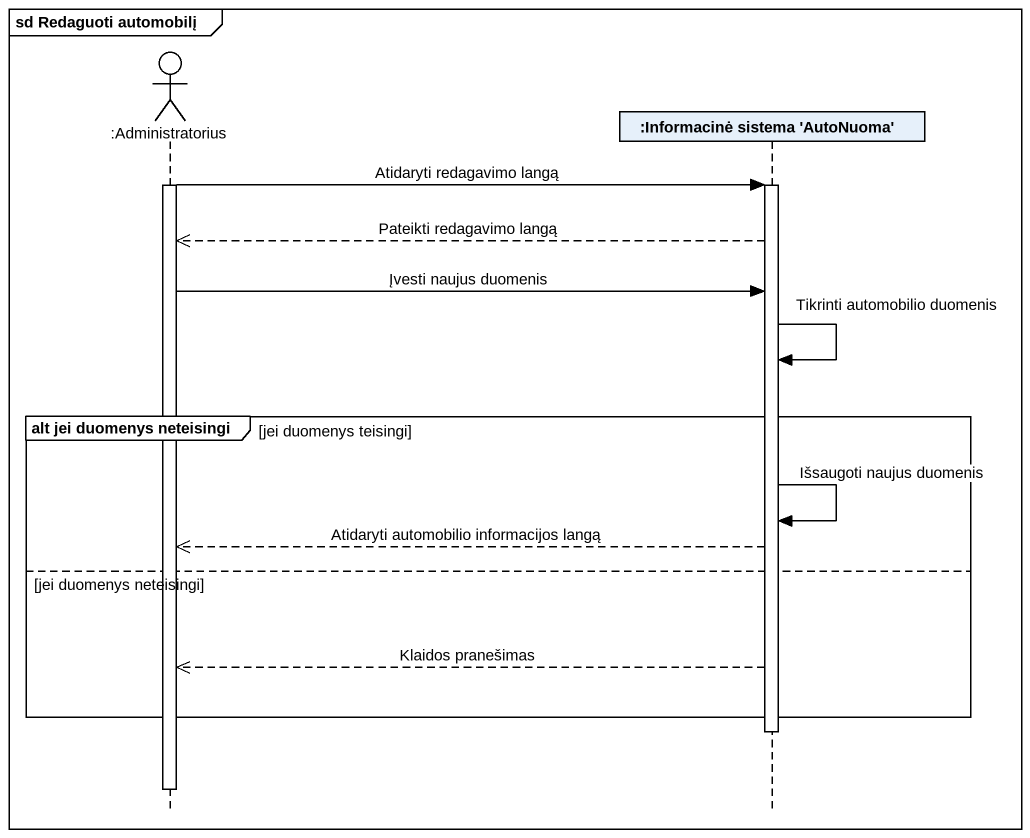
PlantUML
@startuml
mainframe sd Redaguoti automobilį
hide footbox
actor ":Administratorius" as Administratorius
participant ":Informacinė sistema 'AutoNuoma'" as Informacinė_sistema

activate Administratorius
Administratorius -> Informacinė_sistema : Atidaryti redagavimo langą
activate Informacinė_sistema
Informacinė_sistema -->> Administratorius : Pateikti redagavimo langą
Administratorius -> Informacinė_sistema : Įvesti naujus duomenis
Informacinė_sistema -> Informacinė_sistema : Tikrinti automobilio duomenis
group alt jei duomenys neteisingi [jei duomenys teisingi]
  Informacinė_sistema -> Informacinė_sistema : Išsaugoti naujus duomenis
  Informacinė_sistema -->> Administratorius : Atidaryti automobilio informacijos langą
else jei duomenys neteisingi
  Informacinė_sistema -->> Administratorius : Klaidos pranešimas
end
deactivate Informacinė_sistema
deactivate Administratorius
@enduml
